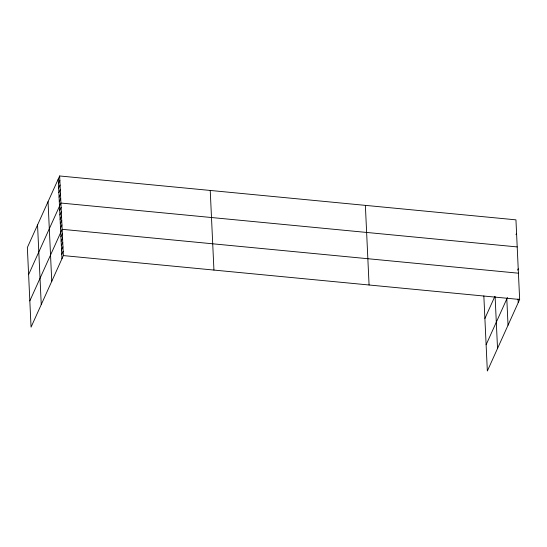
<?xml version="1.0" encoding="UTF-8"?>
<svg xmlns="http://www.w3.org/2000/svg" width="547" height="547" viewBox="0 0 547 547"><rect width="100%" height="100%" fill="white"/><g stroke="black" fill="none" stroke-linecap="round" stroke-linejoin="round"><path stroke-width="0.82" d="M59.657 175.97L27.35 247.524L31.056 327.154L63.37 255.593L59.657 175.97L515.944 219.846L519.65 299.476L487.343 371.03L483.842 295.92M58.447 183.635L59.869 180.483M58.659 188.147L60.081 184.995M58.864 192.66L60.293 189.508M59.076 197.166L60.498 194.014M59.288 201.679L60.71 198.527M28.608 274.601L60.922 203.04L517.202 246.923M59.698 210.574L61.127 207.422M59.903 214.95L61.326 211.798M60.108 219.333L61.531 216.181M60.314 223.709L61.736 220.557M60.519 228.092L61.941 224.94M29.832 300.877L62.146 229.316L518.426 273.199M60.922 236.851L62.351 233.699M61.127 241.227L62.549 238.075M61.332 245.61L62.755 242.458M61.537 249.986L62.96 246.834M61.743 254.369L63.165 251.217M516.006 234.642L516.573 233.384M484.895 318.477L494.768 296.611M517.653 270.081L518.221 268.816M486.119 344.754L507.445 297.513M63.37 255.593L519.65 299.476M518.057 298.977L518.228 302.621M506.809 298.922L508.033 325.198M495.117 296.631L497.531 348.46M365.369 205.371L369.075 284.994M210.233 190.452L213.939 270.074M58.235 179.122L61.948 258.745M48.047 201.693L51.753 281.322M37.545 224.954L41.251 304.576"/></g></svg>
